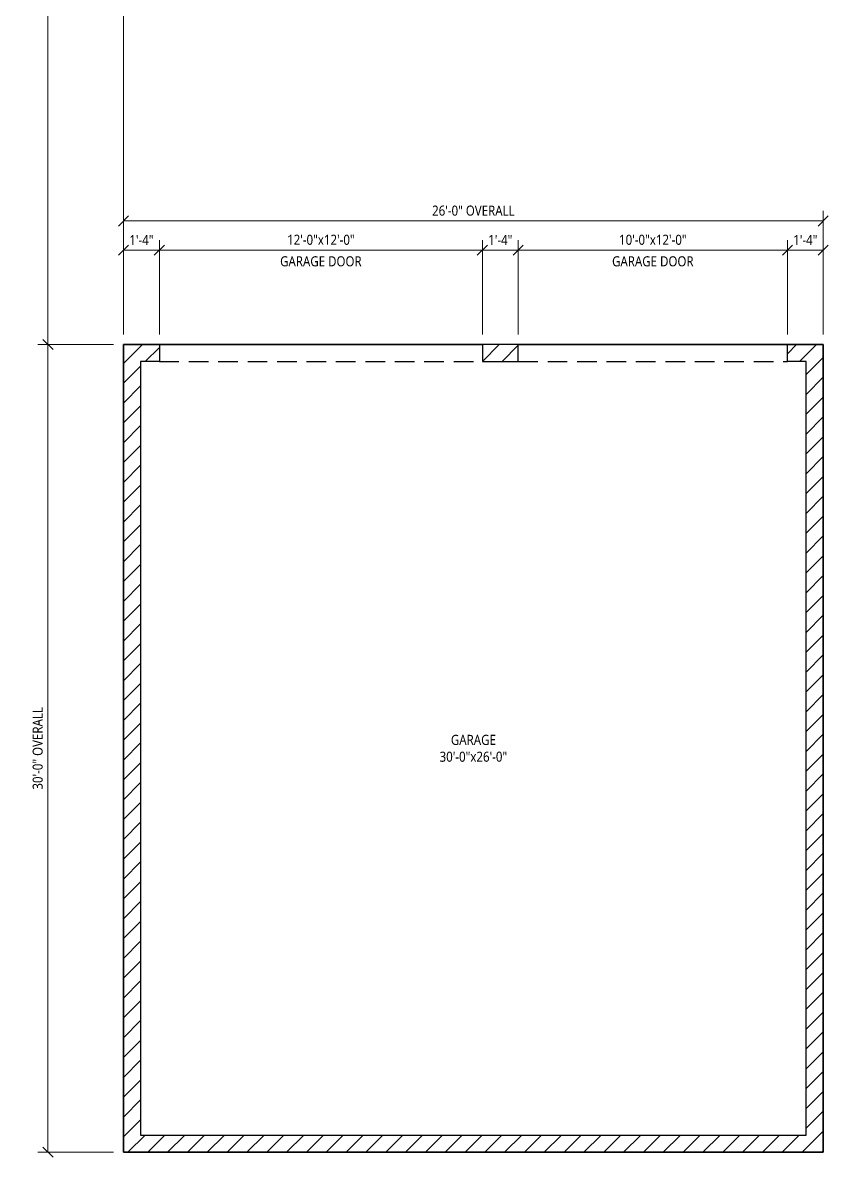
# Model space of a CAD drawing. Header units: inches. Extents: x -195 to 2392, y -698 to 1187.
# Drawn here: x -195 to 164, y -698 to -193 of the extents above; entities that cross this region are included whole.
import ezdxf

# ---------------------------------------------------------------- set-up
doc = ezdxf.new("R2010")
doc.units = ezdxf.units.IN
doc.header["$LTSCALE"] = 35
doc.header["$MEASUREMENT"] = 0
doc.linetypes.add('HIDDEN', pattern=[0.375, 0.25, -0.125])
doc.layers.get('Defpoints').update_dxf_attribs({"color": 4})
for name, color, linetype in [('Dimensions', 7, 'Continuous'), ('Walls CMU', 7, 'Continuous'), ('Walls CMU Hatch', 12, 'Continuous')]:
    doc.layers.add(name, color=color, linetype=linetype)
doc.styles.add(".25'' Scale", font='segoeui.ttf', dxfattribs={"width": 0.875, "height": 4.5})
doc.dimstyles.new('4 - 1-4 in.', dxfattribs={"dimtxt": 4.5, "dimasz": 4.5, "dimexe": 4.5, "dimexo": 4.5, "dimgap": 2.25, "dimtad": 1, "dimdec": 6, "dimzin": 3, "dimdsep": 46, "dimlunit": 4, "dimtxsty": ".25'' Scale", "dimblk": 'OBLIQUE', "dimcen": 4.5, "dimclrd": 256, "dimclre": 256, "dimclrt": 256, "dimadec": 0, "dimazin": 0, "dimtfac": 1, "dimtdec": 6, "dimtofl": 0, "dimtmove": 2, "dimatfit": 3, "dimfxl": 1, "dimtolj": 1, "dimtzin": 0, "dimlwd": 5, "dimlwe": 5, "dimarcsym": 0})

# ---------------------------------------------------------------- blocks, each defined once
blk = doc.blocks.new('_Oblique')
at = {"color": 0, "linetype": 'ByBlock', "lineweight": -2}
blk.add_line((-0.5, -0.5), (0.5, 0.5), dxfattribs=at)
blk = doc.blocks.new('*D139')
at = {"layer": 'Defpoints', "color": 0, "transparency": 16777216}
for p in [(-134, -293.98), (-150, -336), (-134, -336)]:
    blk.add_point(p, dxfattribs=at)
at = {"layer": 'Dimensions', "lineweight": 5, "transparency": 16777216}
for p, q in [((-150, -331.5), (-150, -289.48)), ((-134, -331.5), (-134, -289.48)), ((-150, -293.98), (-134, -293.98))]:
    blk.add_line(p, q, dxfattribs=at)
at = {"layer": 'Dimensions', "lineweight": 5, "transparency": 16777216, "xscale": 4.5, "yscale": 4.5, "zscale": 4.5, "rotation": 180}
blk.add_blockref('_Oblique', (-150, -293.98), dxfattribs=at)
at = {"layer": 'Dimensions', "lineweight": 5, "transparency": 16777216, "xscale": 4.5, "yscale": 4.5, "zscale": 4.5}
blk.add_blockref('_Oblique', (-134, -293.98), dxfattribs=at)
at = {"layer": 'Dimensions', "transparency": 16777216, "insert": (-142, -289.43), "char_height": 4.5, "attachment_point": 5, "style": ".25'' Scale"}
blk.add_mtext('\\A1;1\'-4"', dxfattribs=at)
blk = doc.blocks.new('*D140')
at = {"layer": 'Defpoints', "color": 0, "transparency": 16777216}
for p in [(10, -293.98), (-134, -336), (10, -336)]:
    blk.add_point(p, dxfattribs=at)
at = {"layer": 'Dimensions', "lineweight": 5, "transparency": 16777216}
for p, q in [((-134, -331.5), (-134, -289.48)), ((10, -331.5), (10, -289.48)), ((-134, -293.98), (10, -293.98))]:
    blk.add_line(p, q, dxfattribs=at)
at = {"layer": 'Dimensions', "lineweight": 5, "transparency": 16777216, "xscale": 4.5, "yscale": 4.5, "zscale": 4.5, "rotation": 180}
blk.add_blockref('_Oblique', (-134, -293.98), dxfattribs=at)
at = {"layer": 'Dimensions', "lineweight": 5, "transparency": 16777216, "xscale": 4.5, "yscale": 4.5, "zscale": 4.5}
blk.add_blockref('_Oblique', (10, -293.98), dxfattribs=at)
at = {"layer": 'Dimensions', "transparency": 16777216, "insert": (-62, -289.39), "char_height": 4.5, "attachment_point": 5, "style": ".25'' Scale"}
blk.add_mtext('\\A1;12\'-0"x12\'-0"', dxfattribs=at)
blk = doc.blocks.new('*D141')
at = {"layer": 'Defpoints', "color": 0, "transparency": 16777216}
for p in [(26, -293.98), (10, -336), (26, -336)]:
    blk.add_point(p, dxfattribs=at)
at = {"layer": 'Dimensions', "lineweight": 5, "transparency": 16777216}
for p, q in [((10, -331.5), (10, -289.48)), ((26, -331.5), (26, -289.48)), ((10, -293.98), (26, -293.98))]:
    blk.add_line(p, q, dxfattribs=at)
at = {"layer": 'Dimensions', "lineweight": 5, "transparency": 16777216, "xscale": 4.5, "yscale": 4.5, "zscale": 4.5, "rotation": 180}
blk.add_blockref('_Oblique', (10, -293.98), dxfattribs=at)
at = {"layer": 'Dimensions', "lineweight": 5, "transparency": 16777216, "xscale": 4.5, "yscale": 4.5, "zscale": 4.5}
blk.add_blockref('_Oblique', (26, -293.98), dxfattribs=at)
at = {"layer": 'Dimensions', "transparency": 16777216, "insert": (18, -289.43), "char_height": 4.5, "attachment_point": 5, "style": ".25'' Scale"}
blk.add_mtext('\\A1;1\'-4"', dxfattribs=at)
blk = doc.blocks.new('*D142')
at = {"layer": 'Defpoints', "color": 0, "transparency": 16777216}
for p in [(146, -293.98), (26, -336), (146, -336)]:
    blk.add_point(p, dxfattribs=at)
at = {"layer": 'Dimensions', "lineweight": 5, "transparency": 16777216}
for p, q in [((26, -331.5), (26, -289.48)), ((146, -331.5), (146, -289.48)), ((26, -293.98), (146, -293.98))]:
    blk.add_line(p, q, dxfattribs=at)
at = {"layer": 'Dimensions', "lineweight": 5, "transparency": 16777216, "xscale": 4.5, "yscale": 4.5, "zscale": 4.5, "rotation": 180}
blk.add_blockref('_Oblique', (26, -293.98), dxfattribs=at)
at = {"layer": 'Dimensions', "lineweight": 5, "transparency": 16777216, "xscale": 4.5, "yscale": 4.5, "zscale": 4.5}
blk.add_blockref('_Oblique', (146, -293.98), dxfattribs=at)
at = {"layer": 'Dimensions', "transparency": 16777216, "insert": (86, -289.39), "char_height": 4.5, "attachment_point": 5, "style": ".25'' Scale"}
blk.add_mtext('\\A1;10\'-0"x12\'-0"', dxfattribs=at)
blk = doc.blocks.new('*D143')
at = {"layer": 'Defpoints', "color": 0, "transparency": 16777216}
for p in [(146, -293.98), (146, -336), (162, -336)]:
    blk.add_point(p, dxfattribs=at)
at = {"layer": 'Dimensions', "lineweight": 5, "transparency": 16777216}
for p, q in [((146, -331.5), (146, -289.48)), ((162, -331.5), (162, -289.48)), ((162, -293.98), (146, -293.98))]:
    blk.add_line(p, q, dxfattribs=at)
at = {"layer": 'Dimensions', "lineweight": 5, "transparency": 16777216, "xscale": 4.5, "yscale": 4.5, "zscale": 4.5, "rotation": 180}
blk.add_blockref('_Oblique', (146, -293.98), dxfattribs=at)
at = {"layer": 'Dimensions', "lineweight": 5, "transparency": 16777216, "xscale": 4.5, "yscale": 4.5, "zscale": 4.5}
blk.add_blockref('_Oblique', (162, -293.98), dxfattribs=at)
at = {"layer": 'Dimensions', "transparency": 16777216, "insert": (154, -289.43), "char_height": 4.5, "attachment_point": 5, "style": ".25'' Scale"}
blk.add_mtext('\\A1;1\'-4"', dxfattribs=at)
blk = doc.blocks.new('*D144')
at = {"layer": 'Defpoints', "color": 0, "transparency": 16777216}
for p in [(-150, -280.98), (-150, -336), (162, -336)]:
    blk.add_point(p, dxfattribs=at)
at = {"layer": 'Dimensions', "lineweight": 5, "transparency": 16777216}
for p, q in [((-150, -331.5), (-150, -276.48)), ((162, -331.5), (162, -276.48)), ((162, -280.98), (-150, -280.98))]:
    blk.add_line(p, q, dxfattribs=at)
at = {"layer": 'Dimensions', "lineweight": 5, "transparency": 16777216, "xscale": 4.5, "yscale": 4.5, "zscale": 4.5, "rotation": 180}
blk.add_blockref('_Oblique', (-150, -280.98), dxfattribs=at)
at = {"layer": 'Dimensions', "lineweight": 5, "transparency": 16777216, "xscale": 4.5, "yscale": 4.5, "zscale": 4.5}
blk.add_blockref('_Oblique', (162, -280.98), dxfattribs=at)
at = {"layer": 'Dimensions', "transparency": 16777216, "insert": (6, -276.4), "char_height": 4.5, "attachment_point": 5, "style": ".25'' Scale"}
blk.add_mtext('\\A1;26\'-0" OVERALL', dxfattribs=at)
blk = doc.blocks.new('*D145')
at = {"layer": 'Defpoints', "color": 0, "transparency": 16777216}
for p in [(-183.65, -336), (-150, -336), (-150, -696)]:
    blk.add_point(p, dxfattribs=at)
at = {"layer": 'Dimensions', "lineweight": 5, "transparency": 16777216}
for p, q in [((-154.5, -336), (-188.15, -336)), ((-183.65, -696), (-183.65, -336)), ((-154.5, -696), (-188.15, -696))]:
    blk.add_line(p, q, dxfattribs=at)
at = {"layer": 'Dimensions', "lineweight": 5, "transparency": 16777216, "xscale": 4.5, "yscale": 4.5, "zscale": 4.5}
for p, rotation in [((-183.65, -336), 90), ((-183.65, -696), 270)]:
    blk.add_blockref('_Oblique', p, dxfattribs=dict(at, rotation=rotation))
at = {"layer": 'Dimensions', "transparency": 16777216, "insert": (-188.23, -516), "char_height": 4.5, "attachment_point": 5, "rotation": 90, "style": ".25'' Scale"}
blk.add_mtext('\\A1;30\'-0" OVERALL', dxfattribs=at)
blk = doc.blocks.new('*D146')
at = {"layer": 'Defpoints', "color": 0, "transparency": 16777216}
for p in [(0, 0), (-183.65, 0), (-150, -336)]:
    blk.add_point(p, dxfattribs=at)
at = {"layer": 'Dimensions', "lineweight": 5, "transparency": 16777216}
for p, q in [((-4.5, 0), (-188.15, 0)), ((-183.65, -336), (-183.65, 0)), ((-154.5, -336), (-188.15, -336))]:
    blk.add_line(p, q, dxfattribs=at)
at = {"layer": 'Dimensions', "lineweight": 5, "transparency": 16777216, "xscale": 4.5, "yscale": 4.5, "zscale": 4.5}
for p, rotation in [((-183.65, 0), 90), ((-183.65, -336), 270)]:
    blk.add_blockref('_Oblique', p, dxfattribs=dict(at, rotation=rotation))
at = {"layer": 'Dimensions', "transparency": 16777216, "insert": (-188.23, -168), "char_height": 4.5, "attachment_point": 5, "rotation": 90, "style": ".25'' Scale"}
blk.add_mtext('\\A1;28\'-0"', dxfattribs=at)
blk = doc.blocks.new('*D147')
at = {"layer": 'Defpoints', "color": 0, "transparency": 16777216}
for p in [(0, -84), (-150, -138), (-150, -336)]:
    blk.add_point(p, dxfattribs=at)
at = {"layer": 'Dimensions', "lineweight": 5, "transparency": 16777216}
for p, q in [((0, -88.5), (0, -142.5)), ((-150, -331.5), (-150, -133.5)), ((0, -138), (-150, -138))]:
    blk.add_line(p, q, dxfattribs=at)
at = {"layer": 'Dimensions', "lineweight": 5, "transparency": 16777216, "xscale": 4.5, "yscale": 4.5, "zscale": 4.5, "rotation": 180}
blk.add_blockref('_Oblique', (-150, -138), dxfattribs=at)
at = {"layer": 'Dimensions', "lineweight": 5, "transparency": 16777216, "xscale": 4.5, "yscale": 4.5, "zscale": 4.5}
blk.add_blockref('_Oblique', (0, -138), dxfattribs=at)
at = {"layer": 'Dimensions', "transparency": 16777216, "insert": (-75, -133.41), "char_height": 4.5, "attachment_point": 5, "style": ".25'' Scale"}
blk.add_mtext('\\A1;12\'-6"', dxfattribs=at)

msp = doc.modelspace()

# ---------------------------------------------------------------- hatches: boundary and pattern name
at = {"layer": 'Walls CMU Hatch'}
h = msp.add_hatch(dxfattribs=at)
h.set_pattern_fill('ANSI31', color=256, scale=50)
h.paths.add_polyline_path([(146, -336), (162, -336), (162, -696), (-150, -696), (-150, -336), (-134, -336), (-134, -343.625), (-142.375, -343.625), (-142.375, -688.375), (154.375, -688.375), (154.375, -343.625), (146, -343.625)])
h.paths.add_polyline_path([(10, -336), (10, -343.625), (26, -343.625), (26, -336)], flags=17)

# ---------------------------------------------------------------- linework, layer by layer
msp.add_lwpolyline([(162, -336), (-150, -336), (-150, -696), (162, -696)], close=True)
for points in [[(-134, -336), (10, -336)], [(26, -336), (146, -336)]]:
    msp.add_lwpolyline(points)
at = {"layer": 'Walls CMU'}
for points in [[(146, -336), (162, -336), (162, -696), (-150, -696), (-150, -336), (-134, -336), (-134, -343.625), (-142.375, -343.625), (-142.375, -688.375), (154.375, -688.375), (154.375, -343.625), (146, -343.625)], [(10, -336), (10, -343.625), (26, -343.625), (26, -336)]]:
    msp.add_lwpolyline(points, close=True, dxfattribs=at)
at = {"layer": 'Walls CMU', "linetype": 'HIDDEN'}
for points in [[(-134, -343.625), (10, -343.625)], [(26, -343.625), (146, -343.625)]]:
    msp.add_lwpolyline(points, dxfattribs=at)

# ---------------------------------------------------------------- texts
at = {"layer": 'Dimensions', "char_height": 4.5, "style": ".25'' Scale"}
for s, width, insert, attachment_point in [('GARAGE DOOR', 110.362582278, (-62, -296.7085314), 2), ('GARAGE DOOR', 110.362582278, (86, -296.7085314), 2), ('GARAGE\\P30\'-0"x26\'-0"', 33.311778795, (6, -516), 5)]:
    msp.add_mtext_dynamic_manual_height_columns(s, width=width, gutter_width=60, heights=[0], dxfattribs=dict(at, insert=insert, attachment_point=attachment_point))

# ---------------------------------------------------------------- dimensions: what is measured, and where the dimension line sits
at = {"layer": 'Dimensions'}
for base, p1, p2, angle, picture, middle in [((-183.6494275, 0), (-150, -336), (0, 0), 90, '*D146', (-188.2263103, -168)), ((-150, -138), (0, -84), (-150, -336), 180, '*D147', (-75, -133.4105649)), ((146, -293.9779559), (162, -336), (146, -336), 180, '*D143', (154, -289.4277467))]:
    dim = msp.add_linear_dim(base=base, p1=p1, p2=p2, angle=angle, dimstyle='4 - 1-4 in.', dxfattribs=at)
    dim.commit()
    dim.dimension.update_dxf_attribs({"geometry": picture, "text_midpoint": middle})
for base, p1, angle, picture, middle in [((-150, -280.9779559), (162, -336), 180, '*D144', (6, -276.401073)), ((-183.6494275, -336), (-150, -696), 90, '*D145', (-188.2263103, -516))]:
    dim = msp.add_linear_dim(base=base, p1=p1, p2=(-150, -336), angle=angle, text='<> OVERALL', dimstyle='4 - 1-4 in.', dxfattribs=at)
    dim.commit()
    dim.dimension.update_dxf_attribs({"geometry": picture, "text_midpoint": middle})
for base, p1, p2, picture, middle in [((-134, -293.9779559), (-150, -336), (-134, -336), '*D139', (-142, -289.4277467)), ((26, -293.9779559), (10, -336), (26, -336), '*D141', (18, -289.4277467))]:
    dim = msp.add_linear_dim(base=base, p1=p1, p2=p2, dimstyle='4 - 1-4 in.', dxfattribs=at)
    dim.commit()
    dim.dimension.update_dxf_attribs({"geometry": picture, "text_midpoint": middle})
for base, p1, p2, picture, middle in [((10, -293.9779559), (-134, -336), (10, -336), '*D140', (-62, -289.3885207)), ((146, -293.9779559), (26, -336), (146, -336), '*D142', (86, -289.3885207))]:
    dim = msp.add_linear_dim(base=base, p1=p1, p2=p2, text='<>x12\'-0"', dimstyle='4 - 1-4 in.', dxfattribs=at)
    dim.commit()
    dim.dimension.update_dxf_attribs({"geometry": picture, "text_midpoint": middle})

doc.saveas('drawing.dxf')
